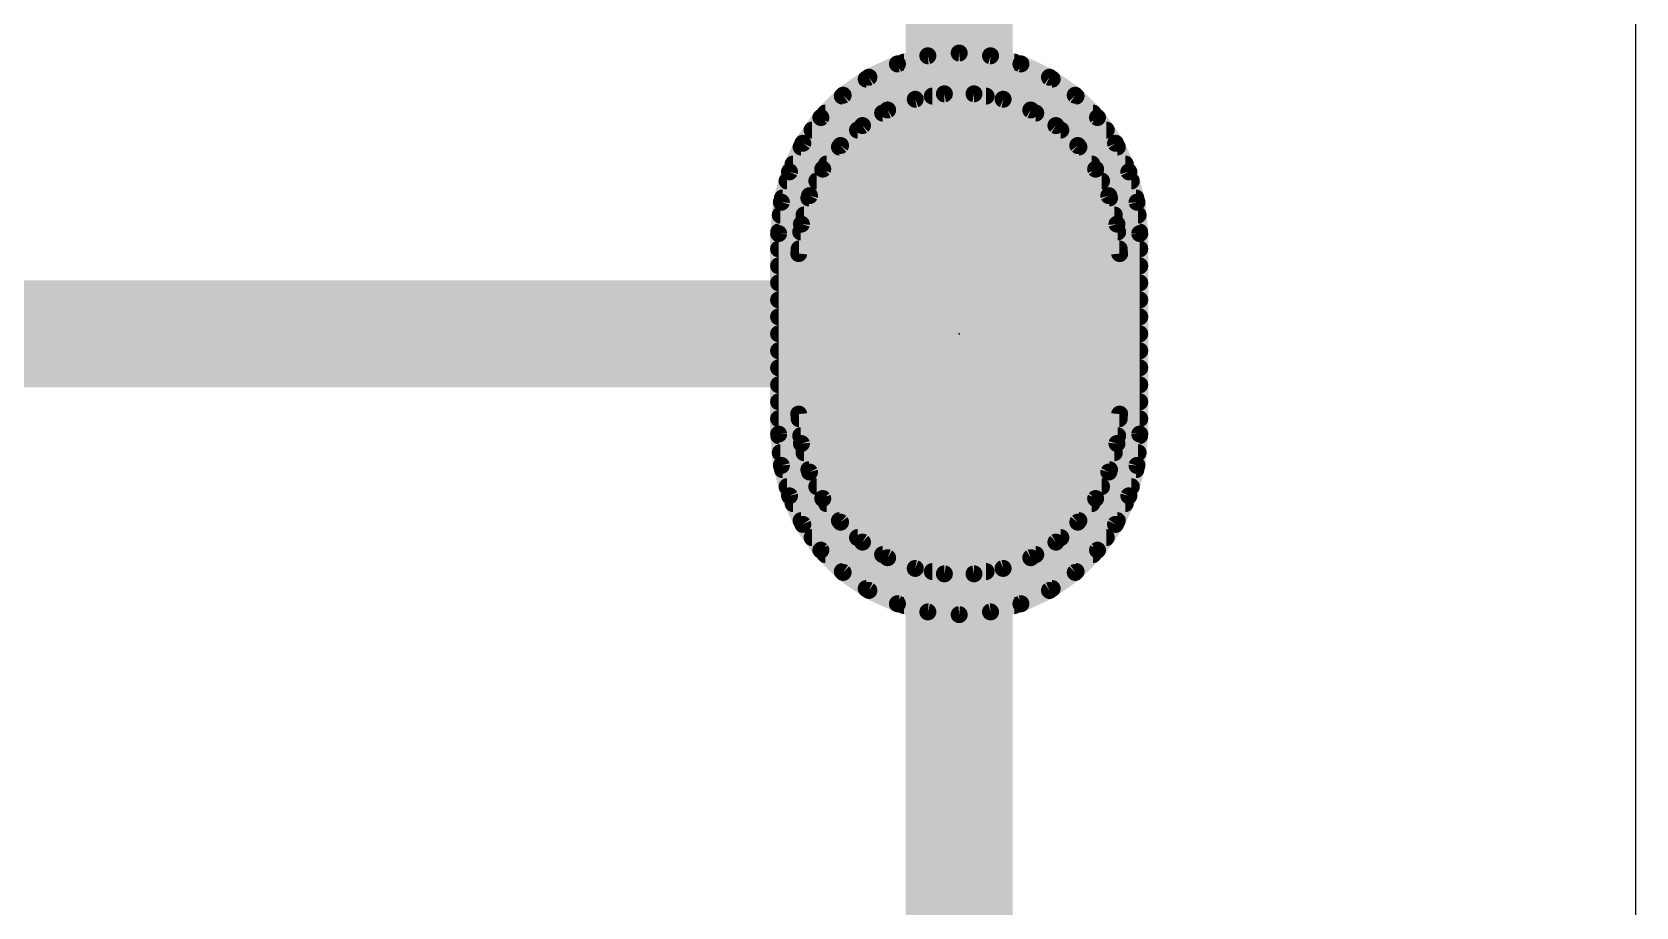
# Model space of a CAD drawing. Extents: x 1 to 105, y 18 to 66.
# Drawn here: x 93.4 to 105.39, y 37.62 to 44.17 of the extents above; entities that cross this region are included whole.
import ezdxf

# ---------------------------------------------------------------- set-up
doc = ezdxf.new("R2010")
doc.units = 0
for name, color, linetype in [('17', 122, 'CONTINUOUS'), ('2', 41, 'CONTINUOUS'), ('20', 31, 'CONTINUOUS'), ('23', 53, 'CONTINUOUS'), ('29', 251, 'CONTINUOUS'), ('30', 251, 'CONTINUOUS'), ('4', 41, 'CONTINUOUS'), ('44', 251, 'CONTINUOUS'), ('5', 83, 'CONTINUOUS')]:
    doc.layers.add(name, color=color, linetype=linetype)

# ---------------------------------------------------------------- blocks, each defined once
blk = doc.blocks.new('RECT')
blk.add_solid([(-0.5, -0.5), (0.5, -0.5), (-0.5, 0.5), (0.5, 0.5)])
blk = doc.blocks.new('ROUNDP')
at = {"const_width": 0.5}
blk.add_lwpolyline([(0, -0.25, 1), (0, 0.25, 1), (0, -0.25)], format="xyb", dxfattribs=at)

msp = doc.modelspace()

# ---------------------------------------------------------------- linework, layer by layer
at = {"layer": '2', "const_width": 0.127}
for points in [[(100.0956, 43.9895), (99.8683, 43.9286)], [(100.33, 44.01), (100.0956, 43.9895)], [(100.5644, 43.9895), (100.33, 44.01)], [(100.7917, 43.9286), (100.5644, 43.9895)], [(99.655, 43.8291), (99.4622, 43.6942)], [(99.8683, 43.9286), (99.655, 43.8291)], [(99.9183, 43.942), (100.7417, 43.942)], [(101.005, 43.8291), (100.7917, 43.9286)], [(101.1978, 43.6942), (101.005, 43.8291)], [(99.6348, 43.815), (101.0252, 43.815)], [(99.4622, 43.6942), (99.2958, 43.5278)], [(99.4561, 43.688), (101.2039, 43.688)], [(101.3642, 43.5278), (101.1978, 43.6942)], [(99.2958, 43.5278), (99.1609, 43.335)], [(99.3291, 43.561), (101.3309, 43.561)], [(101.4991, 43.335), (101.3642, 43.5278)], [(99.2302, 43.434), (101.4298, 43.434)], [(99.1609, 43.335), (99.0614, 43.1217)], [(99.1478, 43.307), (101.5122, 43.307)], [(101.5986, 43.1217), (101.4991, 43.335)], [(99.0614, 43.1217), (99.0005, 42.8944)], [(99.0886, 43.18), (101.5714, 43.18)], [(101.6595, 42.8944), (101.5986, 43.1217)], [(99.043, 43.053), (101.617, 43.053)], [(99.0005, 42.8944), (98.98, 42.66)], [(99.009, 42.926), (101.651, 42.926)], [(101.68, 42.66), (101.6595, 42.8944)], [(98.9922, 42.799), (101.6678, 42.799)], [(98.98, 42.66), (98.98, 41.16)], [(98.9811, 42.672), (101.679, 42.672)], [(101.68, 41.16), (101.68, 42.66)], [(98.98, 42.545), (101.68, 42.545)], [(98.98, 42.418), (101.68, 42.418)], [(98.98, 42.291), (101.68, 42.291)], [(98.98, 42.164), (101.68, 42.164)], [(98.98, 42.037), (101.68, 42.037)], [(98.98, 41.91), (101.68, 41.91)], [(98.98, 41.783), (101.68, 41.783)], [(98.98, 41.656), (101.68, 41.656)], [(98.98, 41.529), (101.68, 41.529)], [(98.98, 41.402), (101.68, 41.402)], [(98.98, 41.275), (101.68, 41.275)], [(98.98, 41.16), (99.0005, 40.9256)], [(98.981, 41.148), (101.679, 41.148)], [(101.6595, 40.9256), (101.68, 41.16)], [(98.9922, 41.021), (101.6678, 41.021)], [(99.0005, 40.9256), (99.0614, 40.6983)], [(99.009, 40.894), (101.651, 40.894)], [(101.5986, 40.6983), (101.6595, 40.9256)], [(99.043, 40.767), (101.617, 40.767)], [(99.0614, 40.6983), (99.1609, 40.485)], [(99.0886, 40.64), (101.5714, 40.64)], [(101.4991, 40.485), (101.5986, 40.6983)], [(99.1478, 40.513), (101.5122, 40.513)], [(99.1609, 40.485), (99.2958, 40.2922)], [(101.3642, 40.2922), (101.4991, 40.485)], [(99.2302, 40.386), (101.4298, 40.386)], [(99.2958, 40.2922), (99.4622, 40.1258)], [(99.3291, 40.259), (101.3309, 40.259)], [(101.1978, 40.1258), (101.3642, 40.2922)], [(99.4561, 40.132), (101.2039, 40.132)], [(99.4622, 40.1258), (99.655, 39.9909)], [(101.005, 39.9909), (101.1978, 40.1258)], [(99.6348, 40.005), (101.0252, 40.005)], [(99.655, 39.9909), (99.8683, 39.8914)], [(100.7917, 39.8914), (101.005, 39.9909)], [(99.8683, 39.8914), (100.0956, 39.8305)], [(99.9183, 39.878), (100.7417, 39.878)], [(100.5644, 39.8305), (100.7917, 39.8914)], [(100.0956, 39.8305), (100.33, 39.81)], [(100.33, 39.81), (100.5644, 39.8305)]]:
    msp.add_lwpolyline(points, dxfattribs=at)
at = {"layer": '2', "const_width": 0.0635}
for points in [[(100.0928, 44.0211, 1), (100.0983, 43.9579)], [(100.1038, 43.9588, 1), (100.0874, 44.0202)], [(100.3328, 44.0416, 1), (100.3272, 43.9784)], [(100.3328, 43.9784, 1), (100.3272, 44.0416)], [(100.5726, 44.0202, 1), (100.5562, 43.9588)], [(100.5617, 43.9579, 1), (100.5672, 44.0211)], [(99.6732, 43.8031, 1), (99.6368, 43.8551)], [(99.8601, 43.9593, 1), (99.8765, 43.8979)], [(99.8817, 43.8998, 1), (99.8549, 43.9574)], [(99.9183, 43.9738, 1), (99.9183, 43.9102)], [(100.7417, 43.9102, 1), (100.7417, 43.9738)], [(100.8051, 43.9574, 1), (100.7783, 43.8998)], [(100.7835, 43.8979, 1), (100.7999, 43.9593)], [(101.0232, 43.8551, 1), (100.9868, 43.8031)], [(99.6348, 43.8468, 1), (99.6348, 43.7833)], [(99.6416, 43.8579, 1), (99.6684, 43.8004)], [(100.9916, 43.8004, 1), (101.0184, 43.8579)], [(101.0252, 43.7833, 1), (101.0252, 43.8468)], [(99.4561, 43.7198, 1), (99.4561, 43.6563)], [(99.444, 43.7202, 1), (99.4804, 43.6682)], [(99.4847, 43.6717, 1), (99.4398, 43.7166)], [(101.2202, 43.7166, 1), (101.1753, 43.6717)], [(101.1796, 43.6682, 1), (101.216, 43.7202)], [(101.2039, 43.6563, 1), (101.2039, 43.7198)], [(99.2734, 43.5502, 1), (99.3183, 43.5053)], [(99.3218, 43.5096, 1), (99.2698, 43.546)], [(99.3291, 43.5928, 1), (99.3291, 43.5292)], [(101.3309, 43.5292, 1), (101.3309, 43.5928)], [(101.3902, 43.546, 1), (101.3382, 43.5096)], [(101.3417, 43.5053, 1), (101.3866, 43.5502)], [(99.2302, 43.4658, 1), (99.2302, 43.4023)], [(101.4298, 43.4023, 1), (101.4298, 43.4658)], [(99.1478, 43.3388, 1), (99.1478, 43.2752)], [(99.1349, 43.3532, 1), (99.1869, 43.3168)], [(99.1896, 43.3216, 1), (99.1321, 43.3484)], [(101.5279, 43.3484, 1), (101.4704, 43.3216)], [(101.4731, 43.3168, 1), (101.5251, 43.3532)], [(101.5122, 43.2752, 1), (101.5122, 43.3388)], [(99.0921, 43.1135, 1), (99.0307, 43.1299)], [(99.0886, 43.2118, 1), (99.0886, 43.1482)], [(101.6293, 43.1299, 1), (101.5679, 43.1135)], [(101.5714, 43.1482, 1), (101.5714, 43.2118)], [(99.043, 43.0848, 1), (99.043, 43.0213)], [(99.0326, 43.1351, 1), (99.0902, 43.1083)], [(101.5698, 43.1083, 1), (101.6274, 43.1351)], [(101.617, 43.0213, 1), (101.617, 43.0848)], [(98.9698, 42.9026, 1), (99.0312, 42.8862)], [(99.0321, 42.8917, 1), (98.9689, 42.8972)], [(99.009, 42.9578, 1), (99.009, 42.8942)], [(101.6911, 42.8972, 1), (101.6279, 42.8917)], [(101.6288, 42.8862, 1), (101.6902, 42.9026)], [(101.651, 42.8942, 1), (101.651, 42.9578)], [(98.9922, 42.8308, 1), (98.9922, 42.7672)], [(101.6678, 42.7672, 1), (101.6678, 42.8308)], [(98.9484, 42.6628, 1), (99.0116, 42.6572)], [(99.0118, 42.66, 1), (98.9483, 42.66)], [(98.9811, 42.7038, 1), (98.9811, 42.6403)], [(101.7118, 42.66, 1), (101.6483, 42.66)], [(101.6484, 42.6572, 1), (101.7116, 42.6628)], [(101.679, 42.6403, 1), (101.679, 42.7038)], [(98.98, 42.5768, 1), (98.98, 42.5132)], [(101.68, 42.5132, 1), (101.68, 42.5768)], [(98.98, 42.4498, 1), (98.98, 42.3862)], [(101.68, 42.3862, 1), (101.68, 42.4498)], [(98.98, 42.3228, 1), (98.98, 42.2593)], [(101.68, 42.2593, 1), (101.68, 42.3228)], [(98.98, 42.1958, 1), (98.98, 42.1322)], [(101.68, 42.1322, 1), (101.68, 42.1958)], [(98.98, 42.0688, 1), (98.98, 42.0052)], [(101.68, 42.0052, 1), (101.68, 42.0688)], [(98.98, 41.9418, 1), (98.98, 41.8783)], [(101.68, 41.8783, 1), (101.68, 41.9418)], [(98.98, 41.8148, 1), (98.98, 41.7512)], [(101.68, 41.7512, 1), (101.68, 41.8148)], [(98.98, 41.6878, 1), (98.98, 41.6242)], [(101.68, 41.6242, 1), (101.68, 41.6878)], [(98.98, 41.5608, 1), (98.98, 41.4973)], [(101.68, 41.4973, 1), (101.68, 41.5608)], [(98.98, 41.4338, 1), (98.98, 41.3702)], [(101.68, 41.3702, 1), (101.68, 41.4338)], [(98.98, 41.3068, 1), (98.98, 41.2432)], [(101.68, 41.2432, 1), (101.68, 41.3068)], [(99.0116, 41.1628, 1), (98.9484, 41.1572)], [(98.9483, 41.16, 1), (99.0118, 41.16)], [(98.981, 41.1798, 1), (98.981, 41.1163)], [(101.6483, 41.16, 1), (101.7118, 41.16)], [(101.7116, 41.1572, 1), (101.6484, 41.1628)], [(101.679, 41.1163, 1), (101.679, 41.1798)], [(98.9922, 41.0528, 1), (98.9922, 40.9892)], [(101.6678, 40.9892, 1), (101.6678, 41.0528)], [(99.0312, 40.9338, 1), (98.9698, 40.9174)], [(98.9689, 40.9228, 1), (99.0321, 40.9283)], [(99.009, 40.9258, 1), (99.009, 40.8623)], [(101.6279, 40.9283, 1), (101.6911, 40.9228)], [(101.6902, 40.9174, 1), (101.6288, 40.9338)], [(101.651, 40.8623, 1), (101.651, 40.9258)], [(99.043, 40.7988, 1), (99.043, 40.7353)], [(101.617, 40.7353, 1), (101.617, 40.7988)], [(99.0902, 40.7117, 1), (99.0326, 40.6849)], [(99.0307, 40.6901, 1), (99.0921, 40.7065)], [(99.0886, 40.6718, 1), (99.0886, 40.6082)], [(101.5679, 40.7065, 1), (101.6293, 40.6901)], [(101.6274, 40.6849, 1), (101.5698, 40.7117)], [(101.5714, 40.6082, 1), (101.5714, 40.6718)], [(99.1478, 40.5448, 1), (99.1478, 40.4813)], [(99.1869, 40.5032, 1), (99.1349, 40.4668)], [(101.5251, 40.4668, 1), (101.4731, 40.5032)], [(101.5122, 40.4813, 1), (101.5122, 40.5448)], [(99.1321, 40.4716, 1), (99.1896, 40.4984)], [(99.2302, 40.4178, 1), (99.2302, 40.3543)], [(101.4298, 40.3543, 1), (101.4298, 40.4178)], [(101.4704, 40.4984, 1), (101.5279, 40.4716)], [(99.3183, 40.3147, 1), (99.2734, 40.2698)], [(99.2698, 40.274, 1), (99.3218, 40.3104)], [(99.3291, 40.2908, 1), (99.3291, 40.2272)], [(101.3309, 40.2272, 1), (101.3309, 40.2908)], [(101.3382, 40.3104, 1), (101.3902, 40.274)], [(101.3866, 40.2698, 1), (101.3417, 40.3147)], [(99.4561, 40.1638, 1), (99.4561, 40.1003)], [(99.4804, 40.1518, 1), (99.444, 40.0998)], [(99.4398, 40.1034, 1), (99.4847, 40.1483)], [(101.1753, 40.1483, 1), (101.2202, 40.1034)], [(101.216, 40.0998, 1), (101.1796, 40.1518)], [(101.2039, 40.1003, 1), (101.2039, 40.1638)], [(99.6348, 40.0368, 1), (99.6348, 39.9733)], [(99.6684, 40.0196, 1), (99.6416, 39.9621)], [(101.0184, 39.9621, 1), (100.9916, 40.0196)], [(101.0252, 39.9733, 1), (101.0252, 40.0368)], [(99.6368, 39.9649, 1), (99.6732, 40.0169)], [(99.8765, 39.9221, 1), (99.8601, 39.8607)], [(99.8549, 39.8626, 1), (99.8817, 39.9202)], [(99.9183, 39.9098, 1), (99.9183, 39.8462)], [(100.7417, 39.8462, 1), (100.7417, 39.9098)], [(100.7783, 39.9202, 1), (100.8051, 39.8626)], [(100.7999, 39.8607, 1), (100.7835, 39.9221)], [(100.9868, 40.0169, 1), (101.0232, 39.9649)], [(100.0983, 39.8621, 1), (100.0928, 39.7989)], [(100.0874, 39.7998, 1), (100.1038, 39.8612)], [(100.3272, 39.8416, 1), (100.3328, 39.7784)], [(100.3272, 39.7784, 1), (100.3328, 39.8416)], [(100.5562, 39.8612, 1), (100.5726, 39.7998)], [(100.5672, 39.7989, 1), (100.5617, 39.8621)]]:
    msp.add_lwpolyline(points, format="xyb", dxfattribs=at)
at = {"layer": '20'}
msp.add_line((105.39, 20.32), (105.39, 66.04), dxfattribs=at)
at = {"layer": '23'}
msp.add_point((100.33, 41.91), dxfattribs=at)
at = {"layer": '4'}
for points, const_width in [([(100.0016, 43.6642), (99.7951, 43.5842)], 0.127), ([(100.2193, 43.7049), (100.0016, 43.6642)], 0.127), ([(100.129, 43.688), (100.531, 43.688)], 0.127), ([(100.4407, 43.7049), (100.2193, 43.7049)], 0.127), ([(100.6584, 43.6642), (100.4407, 43.7049)], 0.127), ([(100.8649, 43.5842), (100.6584, 43.6642)], 0.127), ([(99.6068, 43.4676), (99.4432, 43.3184)], 0.127), ([(99.7951, 43.5842), (99.6068, 43.4676)], 0.127), ([(99.7576, 43.561), (100.9024, 43.561)], 0.127), ([(101.0532, 43.4676), (100.8649, 43.5842)], 0.127), ([(101.2168, 43.3184), (101.0532, 43.4676)], 0.127), ([(99.57, 43.434), (101.09, 43.434)], 0.127), ([(99.4432, 43.3184), (99.3097, 43.1417)], 0.127), ([(99.4346, 43.307), (101.2254, 43.307)], 0.127), ([(101.3503, 43.1417), (101.2168, 43.3184)], 0.127), ([(99.3097, 43.1417), (99.211, 42.9435)], 0.127), ([(99.3387, 43.18), (101.3214, 43.18)], 0.127), ([(101.449, 42.9435), (101.3503, 43.1417)], 0.127), ([(99.2656, 43.053), (101.3944, 43.053)], 0.127), ([(99.211, 42.9435), (99.1504, 42.7305)], 0.127), ([(99.2061, 42.926), (101.4539, 42.926)], 0.127), ([(101.5096, 42.7305), (101.449, 42.9435)], 0.127), ([(99.1699, 42.799), (101.4901, 42.799)], 0.127), ([(99.1504, 42.7305), (99.13, 42.51)], 0.127), ([(99.145, 42.672), (101.515, 42.672)], 0.127), ([(101.53, 42.51), (101.5096, 42.7305)], 0.127), ([(99.13, 42.51), (101.53, 42.51)], 0.127), ([(99.1332, 42.545), (101.5268, 42.545)], 0.127), ([(99.1504, 41.0895), (99.13, 41.31)], 0.127), ([(99.13, 41.31), (101.53, 41.31)], 0.127), ([(101.53, 41.31), (101.5096, 41.0895)], 0.127), ([(99.1332, 41.275), (101.5268, 41.275)], 0.127), ([(99.145, 41.148), (101.515, 41.148)], 0.127), ([(99.211, 40.8765), (99.1504, 41.0895)], 0.127), ([(101.5096, 41.0895), (101.449, 40.8765)], 0.127), ([(99.1699, 41.021), (101.4901, 41.021)], 0.127), ([(99.2061, 40.894), (101.4539, 40.894)], 0.127), ([(99.3097, 40.6783), (99.211, 40.8765)], 0.127), ([(101.449, 40.8765), (101.3503, 40.6783)], 0.127), ([(99.2656, 40.767), (101.3944, 40.767)], 0.127), ([(99.4432, 40.5016), (99.3097, 40.6783)], 0.127), ([(99.3387, 40.64), (101.3214, 40.64)], 0.127), ([(101.3503, 40.6783), (101.2168, 40.5016)], 0.127), ([(99.4346, 40.513), (101.2254, 40.513)], 0.127), ([(99.6068, 40.3524), (99.4432, 40.5016)], 0.127), ([(101.2168, 40.5016), (101.0532, 40.3524)], 0.127), ([(99.57, 40.386), (101.09, 40.386)], 0.127), ([(99.7951, 40.2358), (99.6068, 40.3524)], 0.127), ([(101.0532, 40.3524), (100.8649, 40.2358)], 0.127), ([(99.7576, 40.259), (100.9024, 40.259)], 0.127), ([(100.0016, 40.1558), (99.7951, 40.2358)], 0.127), ([(100.8649, 40.2358), (100.6584, 40.1558)], 0.127), ([(100.2193, 40.1151), (100.0016, 40.1558)], 0.127), ([(100.129, 40.132), (100.531, 40.132)], 0.127), ([(100.4407, 40.1151), (100.2193, 40.1151)], 0.127), ([(100.6584, 40.1558), (100.4407, 40.1151)], 0.127), ([(100.33, 39.16), (100.33, 37.04)], 0.8)]:
    msp.add_lwpolyline(points, dxfattribs=dict(at, const_width=const_width))
for points, const_width in [([(99.9958, 43.6954, 1), (100.0074, 43.633)], 0.0635), ([(100.0131, 43.6346, 1), (99.9901, 43.6938)], 0.0635), ([(100.129, 43.7198, 1), (100.129, 43.6563)], 0.0635), ([(100.2193, 43.7366, 1), (100.2193, 43.6731)], 0.0635), ([(100.2251, 43.6737, 1), (100.2134, 43.7361)], 0.0635), ([(100.4466, 43.7361, 1), (100.4349, 43.6737)], 0.0635), ([(100.4407, 43.6731, 1), (100.4407, 43.7366)], 0.0635), ([(100.531, 43.6563, 1), (100.531, 43.7198)], 0.0635), ([(100.6699, 43.6938, 1), (100.6469, 43.6346)], 0.0635), ([(100.6526, 43.633, 1), (100.6642, 43.6954)], 0.0635), ([(99.6282, 43.4442, 1), (99.5854, 43.4911)], 0.0635), ([(99.7576, 43.5928, 1), (99.7576, 43.5292)], 0.0635), ([(99.7836, 43.6138, 1), (99.8066, 43.5546)], 0.0635), ([(99.8118, 43.5572, 1), (99.7784, 43.6112)], 0.0635), ([(100.8816, 43.6112, 1), (100.8482, 43.5572)], 0.0635), ([(100.8534, 43.5546, 1), (100.8764, 43.6138)], 0.0635), ([(100.9024, 43.5292, 1), (100.9024, 43.5928)], 0.0635), ([(101.0746, 43.4911, 1), (101.0318, 43.4442)], 0.0635), ([(99.57, 43.4658, 1), (99.57, 43.4023)], 0.0635), ([(99.5901, 43.4946, 1), (99.6236, 43.4406)], 0.0635), ([(101.0364, 43.4406, 1), (101.0699, 43.4946)], 0.0635), ([(101.09, 43.4023, 1), (101.09, 43.4658)], 0.0635), ([(99.4346, 43.3388, 1), (99.4346, 43.2752)], 0.0635), ([(99.4218, 43.3419, 1), (99.4646, 43.295)], 0.0635), ([(99.4685, 43.2993, 1), (99.4179, 43.3376)], 0.0635), ([(101.2421, 43.3376, 1), (101.1915, 43.2993)], 0.0635), ([(101.1954, 43.295, 1), (101.2382, 43.3419)], 0.0635), ([(101.2254, 43.2752, 1), (101.2254, 43.3388)], 0.0635), ([(99.2844, 43.1609, 1), (99.3351, 43.1226)], 0.0635), ([(99.3382, 43.1276, 1), (99.2813, 43.1559)], 0.0635), ([(99.3387, 43.2118, 1), (99.3387, 43.1482)], 0.0635), ([(101.3787, 43.1559, 1), (101.3218, 43.1276)], 0.0635), ([(101.3214, 43.1482, 1), (101.3214, 43.2118)], 0.0635), ([(101.3249, 43.1226, 1), (101.3756, 43.1609)], 0.0635), ([(99.2656, 43.0848, 1), (99.2656, 43.0213)], 0.0635), ([(101.3944, 43.0213, 1), (101.3944, 43.0848)], 0.0635), ([(99.2061, 42.9578, 1), (99.2061, 42.8942)], 0.0635), ([(99.1826, 42.9576, 1), (99.2395, 42.9293)], 0.0635), ([(99.2416, 42.9348, 1), (99.1805, 42.9522)], 0.0635), ([(101.4795, 42.9522, 1), (101.4184, 42.9348)], 0.0635), ([(101.4205, 42.9293, 1), (101.4774, 42.9576)], 0.0635), ([(101.4539, 42.8942, 1), (101.4539, 42.9578)], 0.0635), ([(99.1699, 42.8308, 1), (99.1699, 42.7672)], 0.0635), ([(101.4901, 42.7672, 1), (101.4901, 42.8308)], 0.0635), ([(99.145, 42.7038, 1), (99.145, 42.6403)], 0.0635), ([(99.1199, 42.7392, 1), (99.181, 42.7218)], 0.0635), ([(99.182, 42.7276, 1), (99.1188, 42.7334)], 0.0635), ([(101.5412, 42.7334, 1), (101.478, 42.7276)], 0.0635), ([(101.479, 42.7218, 1), (101.5401, 42.7392)], 0.0635), ([(101.515, 42.6403, 1), (101.515, 42.7038)], 0.0635), ([(99.13, 42.5418, 1), (99.13, 42.4783)], 0.0635), ([(99.1332, 42.5768, 1), (99.1332, 42.5132)], 0.0635), ([(101.5268, 42.5132, 1), (101.5268, 42.5768)], 0.0635), ([(101.53, 42.4783, 1), (101.53, 42.5418)], 0.0635), ([(99.0984, 42.5129, 1), (99.1616, 42.5071)], 0.0635), ([(101.4984, 42.5071, 1), (101.5616, 42.5129)], 0.0635), ([(99.13, 41.3418, 1), (99.13, 41.2782)], 0.0635), ([(99.1616, 41.3129, 1), (99.0984, 41.3071)], 0.0635), ([(101.5616, 41.3071, 1), (101.4984, 41.3129)], 0.0635), ([(101.53, 41.2782, 1), (101.53, 41.3418)], 0.0635), ([(99.1332, 41.3068, 1), (99.1332, 41.2432)], 0.0635), ([(101.5268, 41.2432, 1), (101.5268, 41.3068)], 0.0635), ([(99.145, 41.1798, 1), (99.145, 41.1163)], 0.0635), ([(99.181, 41.0982, 1), (99.1199, 41.0808)], 0.0635), ([(101.5401, 41.0808, 1), (101.479, 41.0982)], 0.0635), ([(101.515, 41.1163, 1), (101.515, 41.1798)], 0.0635), ([(99.1188, 41.0866, 1), (99.182, 41.0924)], 0.0635), ([(99.1699, 41.0528, 1), (99.1699, 40.9892)], 0.0635), ([(101.478, 41.0924, 1), (101.5412, 41.0866)], 0.0635), ([(101.4901, 40.9892, 1), (101.4901, 41.0528)], 0.0635), ([(99.2061, 40.9258, 1), (99.2061, 40.8623)], 0.0635), ([(99.2395, 40.8907, 1), (99.1826, 40.8624)], 0.0635), ([(99.1805, 40.8678, 1), (99.2416, 40.8852)], 0.0635), ([(101.4184, 40.8852, 1), (101.4795, 40.8678)], 0.0635), ([(101.4774, 40.8624, 1), (101.4205, 40.8907)], 0.0635), ([(101.4539, 40.8623, 1), (101.4539, 40.9258)], 0.0635), ([(99.2656, 40.7988, 1), (99.2656, 40.7353)], 0.0635), ([(101.3944, 40.7353, 1), (101.3944, 40.7988)], 0.0635), ([(99.3351, 40.6974, 1), (99.2844, 40.6591)], 0.0635), ([(99.2813, 40.6641, 1), (99.3382, 40.6924)], 0.0635), ([(99.3387, 40.6718, 1), (99.3387, 40.6082)], 0.0635), ([(101.3218, 40.6924, 1), (101.3787, 40.6641)], 0.0635), ([(101.3214, 40.6082, 1), (101.3214, 40.6718)], 0.0635), ([(101.3756, 40.6591, 1), (101.3249, 40.6974)], 0.0635), ([(99.4346, 40.5448, 1), (99.4346, 40.4813)], 0.0635), ([(99.4646, 40.525, 1), (99.4218, 40.4781)], 0.0635), ([(99.4179, 40.4824, 1), (99.4685, 40.5207)], 0.0635), ([(101.1915, 40.5207, 1), (101.2421, 40.4824)], 0.0635), ([(101.2382, 40.4781, 1), (101.1954, 40.525)], 0.0635), ([(101.2254, 40.4813, 1), (101.2254, 40.5448)], 0.0635), ([(99.57, 40.4178, 1), (99.57, 40.3543)], 0.0635), ([(99.6236, 40.3794, 1), (99.5901, 40.3254)], 0.0635), ([(101.0699, 40.3254, 1), (101.0364, 40.3794)], 0.0635), ([(101.09, 40.3543, 1), (101.09, 40.4178)], 0.0635), ([(99.5854, 40.3289, 1), (99.6282, 40.3758)], 0.0635), ([(99.7576, 40.2908, 1), (99.7576, 40.2272)], 0.0635), ([(99.8066, 40.2654, 1), (99.7836, 40.2062)], 0.0635), ([(99.7784, 40.2088, 1), (99.8118, 40.2628)], 0.0635), ([(100.8482, 40.2628, 1), (100.8816, 40.2088)], 0.0635), ([(100.8764, 40.2062, 1), (100.8534, 40.2654)], 0.0635), ([(100.9024, 40.2272, 1), (100.9024, 40.2908)], 0.0635), ([(101.0318, 40.3758, 1), (101.0746, 40.3289)], 0.0635), ([(100.0074, 40.187, 1), (99.9958, 40.1246)], 0.0635), ([(99.9901, 40.1262, 1), (100.0131, 40.1854)], 0.0635), ([(100.129, 40.1638, 1), (100.129, 40.1003)], 0.0635), ([(100.2193, 40.1469, 1), (100.2193, 40.0834)], 0.0635), ([(100.2134, 40.0839, 1), (100.2251, 40.1463)], 0.0635), ([(100.4349, 40.1463, 1), (100.4466, 40.0839)], 0.0635), ([(100.4407, 40.0834, 1), (100.4407, 40.1469)], 0.0635), ([(100.531, 40.1003, 1), (100.531, 40.1638)], 0.0635), ([(100.6469, 40.1854, 1), (100.6699, 40.1262)], 0.0635), ([(100.6642, 40.1246, 1), (100.6526, 40.187)], 0.0635), ([(100.53, 39.16, 1), (100.13, 39.16)], 0.4)]:
    msp.add_lwpolyline(points, format="xyb", dxfattribs=dict(at, const_width=const_width))
at = {"layer": '44'}
for centre in [(100.31, 41.91), (100.33, 39.16)]:
    msp.add_circle(centre, 0, dxfattribs=at)
at = {"layer": '5'}
for points, const_width in [([(100.0956, 43.9895), (99.8683, 43.9286)], 0.127), ([(100.33, 44.01), (100.0956, 43.9895)], 0.127), ([(100.5644, 43.9895), (100.33, 44.01)], 0.127), ([(100.7917, 43.9286), (100.5644, 43.9895)], 0.127), ([(99.655, 43.8291), (99.4622, 43.6942)], 0.127), ([(99.8683, 43.9286), (99.655, 43.8291)], 0.127), ([(99.9183, 43.942), (100.7417, 43.942)], 0.127), ([(101.005, 43.8291), (100.7917, 43.9286)], 0.127), ([(101.1978, 43.6942), (101.005, 43.8291)], 0.127), ([(99.6348, 43.815), (101.0252, 43.815)], 0.127), ([(99.4622, 43.6942), (99.2958, 43.5278)], 0.127), ([(99.4561, 43.688), (101.2039, 43.688)], 0.127), ([(101.3642, 43.5278), (101.1978, 43.6942)], 0.127), ([(99.2958, 43.5278), (99.1609, 43.335)], 0.127), ([(99.3291, 43.561), (101.3309, 43.561)], 0.127), ([(101.4991, 43.335), (101.3642, 43.5278)], 0.127), ([(99.2302, 43.434), (101.4298, 43.434)], 0.127), ([(99.1609, 43.335), (99.0614, 43.1217)], 0.127), ([(99.1478, 43.307), (101.5122, 43.307)], 0.127), ([(101.5986, 43.1217), (101.4991, 43.335)], 0.127), ([(99.0614, 43.1217), (99.0005, 42.8944)], 0.127), ([(99.0886, 43.18), (101.5714, 43.18)], 0.127), ([(101.6595, 42.8944), (101.5986, 43.1217)], 0.127), ([(99.043, 43.053), (101.617, 43.053)], 0.127), ([(99.0005, 42.8944), (98.98, 42.66)], 0.127), ([(99.009, 42.926), (101.651, 42.926)], 0.127), ([(101.68, 42.66), (101.6595, 42.8944)], 0.127), ([(98.9922, 42.799), (101.6678, 42.799)], 0.127), ([(98.98, 42.66), (98.98, 41.16)], 0.127), ([(98.9811, 42.672), (101.679, 42.672)], 0.127), ([(101.68, 41.16), (101.68, 42.66)], 0.127), ([(98.98, 42.545), (101.68, 42.545)], 0.127), ([(98.98, 42.418), (101.68, 42.418)], 0.127), ([(98.98, 42.291), (101.68, 42.291)], 0.127), ([(100.31, 41.91), (88.88, 41.91)], 0.8), ([(98.98, 42.164), (101.68, 42.164)], 0.127), ([(98.98, 42.037), (101.68, 42.037)], 0.127), ([(98.98, 41.91), (101.68, 41.91)], 0.127), ([(98.98, 41.783), (101.68, 41.783)], 0.127), ([(98.98, 41.656), (101.68, 41.656)], 0.127), ([(98.98, 41.529), (101.68, 41.529)], 0.127), ([(98.98, 41.402), (101.68, 41.402)], 0.127), ([(98.98, 41.275), (101.68, 41.275)], 0.127), ([(98.98, 41.16), (99.0005, 40.9256)], 0.127), ([(98.981, 41.148), (101.679, 41.148)], 0.127), ([(101.6595, 40.9256), (101.68, 41.16)], 0.127), ([(98.9922, 41.021), (101.6678, 41.021)], 0.127), ([(99.0005, 40.9256), (99.0614, 40.6983)], 0.127), ([(99.009, 40.894), (101.651, 40.894)], 0.127), ([(101.5986, 40.6983), (101.6595, 40.9256)], 0.127), ([(99.043, 40.767), (101.617, 40.767)], 0.127), ([(99.0614, 40.6983), (99.1609, 40.485)], 0.127), ([(99.0886, 40.64), (101.5714, 40.64)], 0.127), ([(101.4991, 40.485), (101.5986, 40.6983)], 0.127), ([(99.1478, 40.513), (101.5122, 40.513)], 0.127), ([(99.1609, 40.485), (99.2958, 40.2922)], 0.127), ([(101.3642, 40.2922), (101.4991, 40.485)], 0.127), ([(99.2302, 40.386), (101.4298, 40.386)], 0.127), ([(99.2958, 40.2922), (99.4622, 40.1258)], 0.127), ([(99.3291, 40.259), (101.3309, 40.259)], 0.127), ([(101.1978, 40.1258), (101.3642, 40.2922)], 0.127), ([(99.4561, 40.132), (101.2039, 40.132)], 0.127), ([(99.4622, 40.1258), (99.655, 39.9909)], 0.127), ([(101.005, 39.9909), (101.1978, 40.1258)], 0.127), ([(99.6348, 40.005), (101.0252, 40.005)], 0.127), ([(99.655, 39.9909), (99.8683, 39.8914)], 0.127), ([(100.7917, 39.8914), (101.005, 39.9909)], 0.127), ([(99.8683, 39.8914), (100.0956, 39.8305)], 0.127), ([(99.9183, 39.878), (100.7417, 39.878)], 0.127), ([(100.5644, 39.8305), (100.7917, 39.8914)], 0.127), ([(100.0956, 39.8305), (100.33, 39.81)], 0.127), ([(100.33, 39.81), (100.5644, 39.8305)], 0.127)]:
    msp.add_lwpolyline(points, dxfattribs=dict(at, const_width=const_width))
for points, const_width in [([(100.0928, 44.0211, 1), (100.0983, 43.9579)], 0.0635), ([(100.1038, 43.9588, 1), (100.0874, 44.0202)], 0.0635), ([(100.3328, 44.0416, 1), (100.3272, 43.9784)], 0.0635), ([(100.3328, 43.9784, 1), (100.3272, 44.0416)], 0.0635), ([(100.5726, 44.0202, 1), (100.5562, 43.9588)], 0.0635), ([(100.5617, 43.9579, 1), (100.5672, 44.0211)], 0.0635), ([(99.6732, 43.8031, 1), (99.6368, 43.8551)], 0.0635), ([(99.8601, 43.9593, 1), (99.8765, 43.8979)], 0.0635), ([(99.8817, 43.8998, 1), (99.8549, 43.9574)], 0.0635), ([(99.9183, 43.9738, 1), (99.9183, 43.9102)], 0.0635), ([(100.7417, 43.9102, 1), (100.7417, 43.9738)], 0.0635), ([(100.8051, 43.9574, 1), (100.7783, 43.8998)], 0.0635), ([(100.7835, 43.8979, 1), (100.7999, 43.9593)], 0.0635), ([(101.0232, 43.8551, 1), (100.9868, 43.8031)], 0.0635), ([(99.6348, 43.8468, 1), (99.6348, 43.7833)], 0.0635), ([(99.6416, 43.8579, 1), (99.6684, 43.8004)], 0.0635), ([(100.9916, 43.8004, 1), (101.0184, 43.8579)], 0.0635), ([(101.0252, 43.7833, 1), (101.0252, 43.8468)], 0.0635), ([(99.4561, 43.7198, 1), (99.4561, 43.6563)], 0.0635), ([(99.444, 43.7202, 1), (99.4804, 43.6682)], 0.0635), ([(99.4847, 43.6717, 1), (99.4398, 43.7166)], 0.0635), ([(101.2202, 43.7166, 1), (101.1753, 43.6717)], 0.0635), ([(101.1796, 43.6682, 1), (101.216, 43.7202)], 0.0635), ([(101.2039, 43.6563, 1), (101.2039, 43.7198)], 0.0635), ([(99.2734, 43.5502, 1), (99.3183, 43.5053)], 0.0635), ([(99.3218, 43.5096, 1), (99.2698, 43.546)], 0.0635), ([(99.3291, 43.5928, 1), (99.3291, 43.5292)], 0.0635), ([(101.3309, 43.5292, 1), (101.3309, 43.5928)], 0.0635), ([(101.3902, 43.546, 1), (101.3382, 43.5096)], 0.0635), ([(101.3417, 43.5053, 1), (101.3866, 43.5502)], 0.0635), ([(99.2302, 43.4658, 1), (99.2302, 43.4023)], 0.0635), ([(101.4298, 43.4023, 1), (101.4298, 43.4658)], 0.0635), ([(99.1478, 43.3388, 1), (99.1478, 43.2752)], 0.0635), ([(99.1349, 43.3532, 1), (99.1869, 43.3168)], 0.0635), ([(99.1896, 43.3216, 1), (99.1321, 43.3484)], 0.0635), ([(101.5279, 43.3484, 1), (101.4704, 43.3216)], 0.0635), ([(101.4731, 43.3168, 1), (101.5251, 43.3532)], 0.0635), ([(101.5122, 43.2752, 1), (101.5122, 43.3388)], 0.0635), ([(99.0921, 43.1135, 1), (99.0307, 43.1299)], 0.0635), ([(99.0886, 43.2118, 1), (99.0886, 43.1482)], 0.0635), ([(101.6293, 43.1299, 1), (101.5679, 43.1135)], 0.0635), ([(101.5714, 43.1482, 1), (101.5714, 43.2118)], 0.0635), ([(99.043, 43.0848, 1), (99.043, 43.0213)], 0.0635), ([(99.0326, 43.1351, 1), (99.0902, 43.1083)], 0.0635), ([(101.5698, 43.1083, 1), (101.6274, 43.1351)], 0.0635), ([(101.617, 43.0213, 1), (101.617, 43.0848)], 0.0635), ([(98.9698, 42.9026, 1), (99.0312, 42.8862)], 0.0635), ([(99.0321, 42.8917, 1), (98.9689, 42.8972)], 0.0635), ([(99.009, 42.9578, 1), (99.009, 42.8942)], 0.0635), ([(101.6911, 42.8972, 1), (101.6279, 42.8917)], 0.0635), ([(101.6288, 42.8862, 1), (101.6902, 42.9026)], 0.0635), ([(101.651, 42.8942, 1), (101.651, 42.9578)], 0.0635), ([(98.9922, 42.8308, 1), (98.9922, 42.7672)], 0.0635), ([(101.6678, 42.7672, 1), (101.6678, 42.8308)], 0.0635), ([(98.9484, 42.6628, 1), (99.0116, 42.6572)], 0.0635), ([(99.0118, 42.66, 1), (98.9483, 42.66)], 0.0635), ([(98.9811, 42.7038, 1), (98.9811, 42.6403)], 0.0635), ([(101.7118, 42.66, 1), (101.6483, 42.66)], 0.0635), ([(101.6484, 42.6572, 1), (101.7116, 42.6628)], 0.0635), ([(101.679, 42.6403, 1), (101.679, 42.7038)], 0.0635), ([(98.98, 42.5768, 1), (98.98, 42.5132)], 0.0635), ([(101.68, 42.5132, 1), (101.68, 42.5768)], 0.0635), ([(98.98, 42.4498, 1), (98.98, 42.3862)], 0.0635), ([(101.68, 42.3862, 1), (101.68, 42.4498)], 0.0635), ([(98.98, 42.3228, 1), (98.98, 42.2593)], 0.0635), ([(101.68, 42.2593, 1), (101.68, 42.3228)], 0.0635), ([(98.98, 42.1958, 1), (98.98, 42.1322)], 0.0635), ([(100.31, 41.71, 1), (100.31, 42.11)], 0.4), ([(101.68, 42.1322, 1), (101.68, 42.1958)], 0.0635), ([(98.98, 42.0688, 1), (98.98, 42.0052)], 0.0635), ([(101.68, 42.0052, 1), (101.68, 42.0688)], 0.0635), ([(98.98, 41.9418, 1), (98.98, 41.8783)], 0.0635), ([(101.68, 41.8783, 1), (101.68, 41.9418)], 0.0635), ([(98.98, 41.8148, 1), (98.98, 41.7512)], 0.0635), ([(101.68, 41.7512, 1), (101.68, 41.8148)], 0.0635), ([(98.98, 41.6878, 1), (98.98, 41.6242)], 0.0635), ([(101.68, 41.6242, 1), (101.68, 41.6878)], 0.0635), ([(98.98, 41.5608, 1), (98.98, 41.4973)], 0.0635), ([(101.68, 41.4973, 1), (101.68, 41.5608)], 0.0635), ([(98.98, 41.4338, 1), (98.98, 41.3702)], 0.0635), ([(101.68, 41.3702, 1), (101.68, 41.4338)], 0.0635), ([(98.98, 41.3068, 1), (98.98, 41.2432)], 0.0635), ([(101.68, 41.2432, 1), (101.68, 41.3068)], 0.0635), ([(99.0116, 41.1628, 1), (98.9484, 41.1572)], 0.0635), ([(98.9483, 41.16, 1), (99.0118, 41.16)], 0.0635), ([(98.981, 41.1798, 1), (98.981, 41.1163)], 0.0635), ([(101.6483, 41.16, 1), (101.7118, 41.16)], 0.0635), ([(101.7116, 41.1572, 1), (101.6484, 41.1628)], 0.0635), ([(101.679, 41.1163, 1), (101.679, 41.1798)], 0.0635), ([(98.9922, 41.0528, 1), (98.9922, 40.9892)], 0.0635), ([(101.6678, 40.9892, 1), (101.6678, 41.0528)], 0.0635), ([(99.0312, 40.9338, 1), (98.9698, 40.9174)], 0.0635), ([(98.9689, 40.9228, 1), (99.0321, 40.9283)], 0.0635), ([(99.009, 40.9258, 1), (99.009, 40.8623)], 0.0635), ([(101.6279, 40.9283, 1), (101.6911, 40.9228)], 0.0635), ([(101.6902, 40.9174, 1), (101.6288, 40.9338)], 0.0635), ([(101.651, 40.8623, 1), (101.651, 40.9258)], 0.0635), ([(99.043, 40.7988, 1), (99.043, 40.7353)], 0.0635), ([(101.617, 40.7353, 1), (101.617, 40.7988)], 0.0635), ([(99.0902, 40.7117, 1), (99.0326, 40.6849)], 0.0635), ([(99.0307, 40.6901, 1), (99.0921, 40.7065)], 0.0635), ([(99.0886, 40.6718, 1), (99.0886, 40.6082)], 0.0635), ([(101.5679, 40.7065, 1), (101.6293, 40.6901)], 0.0635), ([(101.6274, 40.6849, 1), (101.5698, 40.7117)], 0.0635), ([(101.5714, 40.6082, 1), (101.5714, 40.6718)], 0.0635), ([(99.1478, 40.5448, 1), (99.1478, 40.4813)], 0.0635), ([(99.1869, 40.5032, 1), (99.1349, 40.4668)], 0.0635), ([(101.5251, 40.4668, 1), (101.4731, 40.5032)], 0.0635), ([(101.5122, 40.4813, 1), (101.5122, 40.5448)], 0.0635), ([(99.1321, 40.4716, 1), (99.1896, 40.4984)], 0.0635), ([(99.2302, 40.4178, 1), (99.2302, 40.3543)], 0.0635), ([(101.4298, 40.3543, 1), (101.4298, 40.4178)], 0.0635), ([(101.4704, 40.4984, 1), (101.5279, 40.4716)], 0.0635), ([(99.3183, 40.3147, 1), (99.2734, 40.2698)], 0.0635), ([(99.2698, 40.274, 1), (99.3218, 40.3104)], 0.0635), ([(99.3291, 40.2908, 1), (99.3291, 40.2272)], 0.0635), ([(101.3309, 40.2272, 1), (101.3309, 40.2908)], 0.0635), ([(101.3382, 40.3104, 1), (101.3902, 40.274)], 0.0635), ([(101.3866, 40.2698, 1), (101.3417, 40.3147)], 0.0635), ([(99.4561, 40.1638, 1), (99.4561, 40.1003)], 0.0635), ([(99.4804, 40.1518, 1), (99.444, 40.0998)], 0.0635), ([(99.4398, 40.1034, 1), (99.4847, 40.1483)], 0.0635), ([(101.1753, 40.1483, 1), (101.2202, 40.1034)], 0.0635), ([(101.216, 40.0998, 1), (101.1796, 40.1518)], 0.0635), ([(101.2039, 40.1003, 1), (101.2039, 40.1638)], 0.0635), ([(99.6348, 40.0368, 1), (99.6348, 39.9733)], 0.0635), ([(99.6684, 40.0196, 1), (99.6416, 39.9621)], 0.0635), ([(101.0184, 39.9621, 1), (100.9916, 40.0196)], 0.0635), ([(101.0252, 39.9733, 1), (101.0252, 40.0368)], 0.0635), ([(99.6368, 39.9649, 1), (99.6732, 40.0169)], 0.0635), ([(99.8765, 39.9221, 1), (99.8601, 39.8607)], 0.0635), ([(99.8549, 39.8626, 1), (99.8817, 39.9202)], 0.0635), ([(99.9183, 39.9098, 1), (99.9183, 39.8462)], 0.0635), ([(100.7417, 39.8462, 1), (100.7417, 39.9098)], 0.0635), ([(100.7783, 39.9202, 1), (100.8051, 39.8626)], 0.0635), ([(100.7999, 39.8607, 1), (100.7835, 39.9221)], 0.0635), ([(100.9868, 40.0169, 1), (101.0232, 39.9649)], 0.0635), ([(100.0983, 39.8621, 1), (100.0928, 39.7989)], 0.0635), ([(100.0874, 39.7998, 1), (100.1038, 39.8612)], 0.0635), ([(100.3272, 39.8416, 1), (100.3328, 39.7784)], 0.0635), ([(100.3272, 39.7784, 1), (100.3328, 39.8416)], 0.0635), ([(100.5562, 39.8612, 1), (100.5726, 39.7998)], 0.0635), ([(100.5672, 39.7989, 1), (100.5617, 39.8621)], 0.0635)]:
    msp.add_lwpolyline(points, format="xyb", dxfattribs=dict(at, const_width=const_width))

# ---------------------------------------------------------------- block references
at = {"layer": '17', "xscale": 0.0002, "yscale": 0.0002, "rotation": 270}
for p in [(100.31, 41.91), (100.31, 41.91), (100.31, 41.91), (100.31, 41.91), (100.31, 41.91), (100.31, 41.91), (100.31, 41.91), (100.31, 41.91), (100.31, 41.91), (100.31, 41.91), (100.31, 41.91), (100.31, 41.91), (100.31, 41.91), (100.31, 41.91), (100.31, 41.91), (100.31, 41.91), (100.33, 39.16), (100.33, 39.16), (100.33, 39.16), (100.33, 39.16), (100.33, 39.16), (100.33, 39.16), (100.33, 39.16), (100.33, 39.16), (100.33, 39.16), (100.33, 39.16), (100.33, 39.16), (100.33, 39.16), (100.33, 39.16), (100.33, 39.16), (100.33, 39.16), (100.33, 39.16)]:
    msp.add_blockref('ROUNDP', p, dxfattribs=at)
at = {"layer": '29', "xscale": 0.2034, "yscale": 0.2034, "rotation": 270}
for p in [(100.31, 41.91), (100.33, 39.16)]:
    msp.add_blockref('ROUNDP', p, dxfattribs=at)
at = {"layer": '30', "xscale": 0.2034, "yscale": 0.2034, "rotation": 270}
for p in [(100.31, 41.91), (100.33, 39.16)]:
    msp.add_blockref('ROUNDP', p, dxfattribs=at)
at = {"layer": '4', "xscale": 2.15, "yscale": 0.8}
for p, rotation in [((100.33, 43.585), 90), ((100.33, 40.235), 270)]:
    msp.add_blockref('RECT', p, dxfattribs=dict(at, rotation=rotation))

doc.saveas('drawing.dxf')
